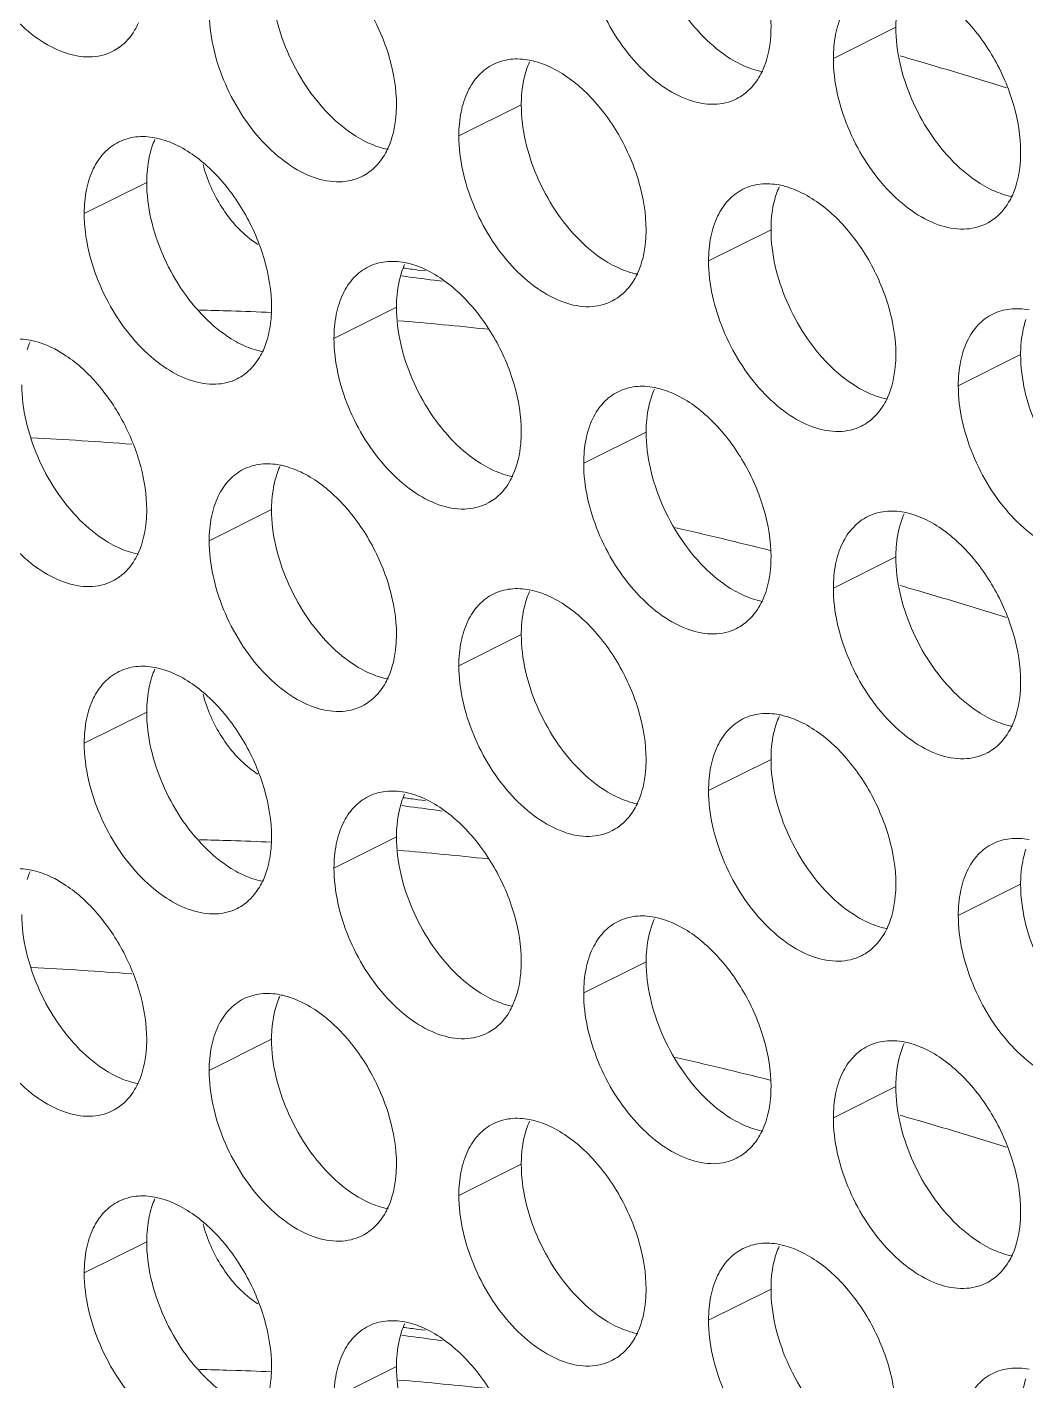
# Model space of a CAD drawing. Header units: millimetres. Extents: x 0 to 2524, y 0 to 1785.
# Drawn here: x 1854.42 to 1863.47, y 838.28 to 850.55 of the extents above; entities that cross this region are included whole.
import ezdxf

# ---------------------------------------------------------------- set-up
doc = ezdxf.new("R2010")
doc.units = ezdxf.units.MM
doc.header["$LTSCALE"] = 0.1
doc.layers.add('标注', color=251, linetype='Continuous', lineweight=9)

msp = doc.modelspace()

# ---------------------------------------------------------------- linework, layer by layer
at = {"layer": '标注'}
for p, q in [((1862.288, 850.547), (1861.722, 850.264)), ((1858.894, 849.844), (1858.328, 849.561)), ((1855.5, 849.141), (1854.934, 848.858)), ((1861.157, 848.712), (1860.591, 848.429)), ((1857.961, 848.346), (1858.025, 848.338)), ((1858.106, 848.254), (1858.178, 848.244)), ((1857.763, 848.009), (1857.197, 847.727)), ((1863.419, 847.581), (1862.854, 847.298)), ((1860.025, 846.878), (1859.46, 846.595)), ((1856.631, 846.175), (1856.066, 845.892)), ((1862.288, 845.747), (1861.722, 845.464)), ((1858.894, 845.044), (1858.328, 844.761)), ((1855.5, 844.341), (1854.934, 844.058)), ((1861.157, 843.912), (1860.591, 843.629)), ((1857.961, 843.546), (1858.025, 843.538)), ((1858.106, 843.454), (1858.178, 843.444)), ((1857.763, 843.209), (1857.197, 842.927)), ((1863.419, 842.781), (1862.854, 842.498)), ((1860.025, 842.078), (1859.46, 841.795)), ((1856.631, 841.375), (1856.066, 841.092)), ((1862.288, 840.947), (1861.722, 840.664)), ((1858.894, 840.244), (1858.328, 839.961)), ((1855.5, 839.541), (1854.934, 839.258)), ((1861.157, 839.112), (1860.591, 838.829)), ((1857.961, 838.746), (1858.025, 838.738)), ((1858.106, 838.654), (1858.178, 838.644)), ((1857.763, 838.409), (1857.197, 838.127))]:
    msp.add_line(p, q, dxfattribs=at)
for centre, radius, start, end in [((1854.986, 850.732), 0.453, 296.5256, 305.9034), ((1859.639, 849.933), 0.734, 155.8796, 161.7803), ((1851.393, 812.17), 39.654, 73.727, 73.9941), ((1851.179, 811.444), 40.411, 72.5573, 73.7232), ((1860.642, 850.303), 0.453, 296.5256, 305.9034), ((1856.244, 849.23), 0.734, 155.8796, 161.7803), ((1857.248, 849.6), 0.453, 296.5256, 305.9034), ((1861.901, 848.801), 0.734, 155.8796, 161.7803), ((1862.905, 849.172), 0.453, 296.5256, 305.9034), ((1856.953, 849.288), 0.838, 233.0821, 237.7828), ((1858.507, 848.098), 0.734, 155.8796, 161.7803), ((1853.574, 814.863), 33.697, 82.271, 82.7772), ((1853.406, 814.787), 33.867, 82.2713, 82.504), ((1859.511, 848.469), 0.453, 296.5256, 305.9034), ((1855.293, 818.132), 29.859, 88.1388, 88.6874), ((1855.283, 817.835), 30.157, 87.4456, 88.1385), ((1855.176, 816.206), 31.788, 83.8344, 85.3002), ((1855.113, 847.395), 0.734, 155.8796, 161.7803), ((1856.117, 847.766), 0.453, 296.5256, 305.9034), ((1860.77, 846.967), 0.734, 155.8796, 161.7803), ((1861.774, 847.338), 0.453, 296.5256, 305.9034), ((1852.982, 815.94), 30.92, 85.5782, 87.2676), ((1857.376, 846.264), 0.734, 155.8796, 161.7803), ((1858.38, 846.635), 0.453, 296.5256, 305.9034), ((1863.033, 845.836), 0.734, 155.8796, 161.7803), ((1851.95, 809.456), 37.495, 75.7992, 77.1627), ((1854.986, 845.932), 0.453, 296.5256, 305.9034), ((1851.393, 807.37), 39.654, 73.727, 73.9941), ((1859.639, 845.133), 0.734, 155.8796, 161.7803), ((1851.179, 806.644), 40.411, 72.5573, 73.7232), ((1860.642, 845.503), 0.453, 296.5256, 305.9034), ((1856.244, 844.43), 0.734, 155.8796, 161.7803), ((1857.248, 844.8), 0.453, 296.5256, 305.9034), ((1861.901, 844.001), 0.734, 155.8796, 161.7803), ((1862.905, 844.372), 0.453, 296.5256, 305.9034), ((1856.953, 844.488), 0.838, 233.0821, 237.7828), ((1858.507, 843.298), 0.734, 155.8796, 161.7803), ((1853.574, 810.063), 33.697, 82.271, 82.7772), ((1853.406, 809.987), 33.867, 82.2713, 82.504), ((1859.511, 843.669), 0.453, 296.5256, 305.9034), ((1855.293, 813.332), 29.859, 88.1388, 88.6874), ((1855.283, 813.035), 30.157, 87.4456, 88.1385), ((1855.176, 811.406), 31.788, 83.8344, 85.3002), ((1855.113, 842.595), 0.734, 155.8796, 161.7803), ((1856.117, 842.966), 0.453, 296.5256, 305.9034), ((1860.77, 842.167), 0.734, 155.8796, 161.7803), ((1861.774, 842.538), 0.453, 296.5256, 305.9034), ((1852.982, 811.14), 30.92, 85.5782, 87.2676), ((1857.376, 841.464), 0.734, 155.8796, 161.7803), ((1858.38, 841.835), 0.453, 296.5256, 305.9034), ((1863.033, 841.036), 0.734, 155.8796, 161.7803), ((1851.95, 804.656), 37.495, 75.7992, 77.1627), ((1854.986, 841.132), 0.453, 296.5256, 305.9034), ((1851.393, 802.57), 39.654, 73.727, 73.9941), ((1859.639, 840.333), 0.734, 155.8796, 161.7803), ((1851.179, 801.844), 40.411, 72.5573, 73.7232), ((1860.642, 840.703), 0.453, 296.5256, 305.9034), ((1856.244, 839.63), 0.734, 155.8796, 161.7803), ((1857.248, 840), 0.453, 296.5256, 305.9034), ((1861.901, 839.201), 0.734, 155.8796, 161.7803), ((1862.905, 839.572), 0.453, 296.5256, 305.9034), ((1856.953, 839.688), 0.838, 233.0821, 237.7828), ((1858.507, 838.498), 0.734, 155.8796, 161.7803), ((1853.574, 805.263), 33.697, 82.271, 82.7772), ((1853.406, 805.187), 33.867, 82.2713, 82.504), ((1859.511, 838.869), 0.453, 296.5256, 305.9034), ((1855.293, 808.532), 29.859, 88.1388, 88.6874), ((1855.283, 808.235), 30.157, 87.4456, 88.1385), ((1855.176, 806.606), 31.788, 83.8344, 85.3002)]:
    msp.add_arc(centre, radius, start, end, dxfattribs=at)
for points, knots in [([(1860.308, 852.01), (1860.429, 851.95), (1860.659, 851.769), (1860.926, 851.411), (1861.107, 850.993), (1861.157, 850.692), (1861.157, 850.547)], [0, 0, 0, 0, 0.229676, 0.488215, 0.753207, 1, 1, 1, 1]), ([(1855.188, 850.326), (1855.125, 850.295), (1854.975, 850.261), (1854.738, 850.309), (1854.499, 850.439), (1854.191, 850.717), (1853.905, 851.18), (1853.803, 851.612), (1853.803, 851.824)], [0, 0, 0, 0, 0.090718, 0.191742, 0.308104, 0.439279, 0.725532, 1, 1, 1, 1]), ([(1860.549, 850.456), (1860.388, 850.619), (1860.137, 851.006), (1860.025, 851.456), (1860.025, 851.678)], [0, 0, 0, 0, 0.508684, 1, 1, 1, 1]), ([(1860.845, 849.898), (1860.782, 849.866), (1860.632, 849.832), (1860.395, 849.88), (1860.156, 850.011), (1859.848, 850.288), (1859.562, 850.751), (1859.46, 851.184), (1859.46, 851.395)], [0, 0, 0, 0, 0.090718, 0.191742, 0.308104, 0.439279, 0.725532, 1, 1, 1, 1]), ([(1856.914, 851.307), (1857.035, 851.247), (1857.265, 851.067), (1857.531, 850.708), (1857.713, 850.29), (1857.763, 849.989), (1857.763, 849.844)], [0, 0, 0, 0, 0.229676, 0.488215, 0.753207, 1, 1, 1, 1]), ([(1857.155, 849.753), (1856.994, 849.916), (1856.743, 850.303), (1856.631, 850.754), (1856.631, 850.975)], [0, 0, 0, 0, 0.508684, 1, 1, 1, 1]), ([(1861.722, 850.264), (1861.722, 850.337), (1861.734, 850.476), (1861.793, 850.666), (1861.893, 850.818), (1861.985, 850.888), (1862.034, 850.913)], [0, 0, 0, 0, 0.289235, 0.54966, 0.782932, 1, 1, 1, 1]), ([(1862.288, 850.547), (1862.288, 850.575), (1862.292, 850.683), (1862.311, 850.79), (1862.335, 850.865)], [0, 0, 0, 0, 0.264225, 1, 1, 1, 1]), ([(1862.571, 850.879), (1862.692, 850.818), (1862.922, 850.638), (1863.188, 850.28), (1863.369, 849.861), (1863.419, 849.56), (1863.419, 849.415)], [0, 0, 0, 0, 0.229676, 0.488215, 0.753207, 1, 1, 1, 1]), ([(1857.451, 849.195), (1857.388, 849.163), (1857.238, 849.13), (1857, 849.177), (1856.762, 849.308), (1856.454, 849.585), (1856.168, 850.048), (1856.066, 850.481), (1856.066, 850.692)], [0, 0, 0, 0, 0.090718, 0.191742, 0.308104, 0.439279, 0.725532, 1, 1, 1, 1]), ([(1855.425, 850.586), (1855.415, 850.563), (1855.372, 850.479), (1855.308, 850.405), (1855.251, 850.364)], [0, 0, 0, 0, 0.265525, 1, 1, 1, 1]), ([(1861.157, 850.547), (1861.157, 850.511), (1861.151, 850.379), (1861.122, 850.246), (1861.082, 850.158)], [0, 0, 0, 0, 0.268874, 1, 1, 1, 1]), ([(1862.812, 849.325), (1862.65, 849.487), (1862.399, 849.875), (1862.288, 850.325), (1862.288, 850.547)], [0, 0, 0, 0, 0.508684, 1, 1, 1, 1]), ([(1860.874, 850.215), (1860.845, 850.229), (1860.728, 850.295), (1860.622, 850.383), (1860.549, 850.456)], [0, 0, 0, 0, 0.235002, 1, 1, 1, 1]), ([(1858.64, 850.21), (1858.689, 850.234), (1858.799, 850.266), (1858.912, 850.259), (1858.969, 850.248)], [0, 0, 0, 0, 0.482538, 1, 1, 1, 1]), ([(1858.969, 850.248), (1858.986, 850.245), (1859.058, 850.228), (1859.127, 850.201), (1859.177, 850.176)], [0, 0, 0, 0, 0.238696, 1, 1, 1, 1]), ([(1863.108, 848.766), (1863.045, 848.735), (1862.895, 848.701), (1862.657, 848.749), (1862.419, 848.879), (1862.111, 849.157), (1861.825, 849.62), (1861.722, 850.052), (1861.722, 850.264)], [0, 0, 0, 0, 0.090718, 0.191742, 0.308104, 0.439279, 0.725532, 1, 1, 1, 1]), ([(1858.328, 849.561), (1858.328, 849.634), (1858.34, 849.773), (1858.399, 849.963), (1858.499, 850.115), (1858.591, 850.185), (1858.64, 850.21)], [0, 0, 0, 0, 0.289235, 0.54966, 0.782932, 1, 1, 1, 1]), ([(1858.894, 849.844), (1858.894, 849.872), (1858.898, 849.98), (1858.917, 850.087), (1858.941, 850.162)], [0, 0, 0, 0, 0.264225, 1, 1, 1, 1]), ([(1859.177, 850.176), (1859.298, 850.115), (1859.528, 849.935), (1859.794, 849.577), (1859.975, 849.158), (1860.025, 848.857), (1860.025, 848.712)], [0, 0, 0, 0, 0.229676, 0.488215, 0.753207, 1, 1, 1, 1]), ([(1861.082, 850.142), (1861.064, 850.146), (1860.993, 850.162), (1860.924, 850.19), (1860.874, 850.215)], [0, 0, 0, 0, 0.238696, 1, 1, 1, 1]), ([(1861.082, 850.158), (1861.072, 850.135), (1861.029, 850.051), (1860.964, 849.977), (1860.908, 849.936)], [0, 0, 0, 0, 0.265525, 1, 1, 1, 1]), ([(1857.48, 849.512), (1857.451, 849.526), (1857.333, 849.592), (1857.228, 849.68), (1857.155, 849.753)], [0, 0, 0, 0, 0.235002, 1, 1, 1, 1]), ([(1857.763, 849.844), (1857.763, 849.808), (1857.757, 849.676), (1857.728, 849.543), (1857.688, 849.455)], [0, 0, 0, 0, 0.268874, 1, 1, 1, 1]), ([(1859.418, 848.622), (1859.256, 848.784), (1859.005, 849.172), (1858.894, 849.622), (1858.894, 849.844)], [0, 0, 0, 0, 0.508684, 1, 1, 1, 1]), ([(1854.934, 848.858), (1854.934, 848.931), (1854.946, 849.07), (1855.005, 849.26), (1855.105, 849.412), (1855.197, 849.482), (1855.246, 849.507)], [0, 0, 0, 0, 0.289235, 0.54966, 0.782932, 1, 1, 1, 1]), ([(1855.246, 849.507), (1855.294, 849.531), (1855.405, 849.563), (1855.518, 849.556), (1855.575, 849.545)], [0, 0, 0, 0, 0.482538, 1, 1, 1, 1]), ([(1855.575, 849.545), (1855.592, 849.542), (1855.664, 849.525), (1855.733, 849.498), (1855.783, 849.473)], [0, 0, 0, 0, 0.238696, 1, 1, 1, 1]), ([(1857.687, 849.439), (1857.67, 849.443), (1857.599, 849.459), (1857.53, 849.487), (1857.48, 849.512)], [0, 0, 0, 0, 0.238696, 1, 1, 1, 1]), ([(1859.713, 848.063), (1859.651, 848.032), (1859.501, 847.998), (1859.263, 848.046), (1859.025, 848.177), (1858.717, 848.454), (1858.431, 848.917), (1858.328, 849.349), (1858.328, 849.561)], [0, 0, 0, 0, 0.090718, 0.191742, 0.308104, 0.439279, 0.725532, 1, 1, 1, 1]), ([(1855.5, 849.141), (1855.5, 849.169), (1855.504, 849.277), (1855.522, 849.384), (1855.547, 849.459)], [0, 0, 0, 0, 0.264225, 1, 1, 1, 1]), ([(1855.783, 849.473), (1855.903, 849.413), (1856.134, 849.232), (1856.4, 848.874), (1856.581, 848.455), (1856.631, 848.154), (1856.631, 848.009)], [0, 0, 0, 0, 0.229676, 0.488215, 0.753207, 1, 1, 1, 1]), ([(1857.688, 849.455), (1857.678, 849.432), (1857.634, 849.348), (1857.57, 849.274), (1857.514, 849.233)], [0, 0, 0, 0, 0.265525, 1, 1, 1, 1]), ([(1863.419, 849.415), (1863.419, 849.38), (1863.414, 849.247), (1863.385, 849.115), (1863.345, 849.026)], [0, 0, 0, 0, 0.268874, 1, 1, 1, 1]), ([(1856.01, 849.303), (1856.045, 849.167), (1856.159, 848.911), (1856.343, 848.698), (1856.45, 848.618)], [0, 0, 0, 0, 0.513788, 1, 1, 1, 1]), ([(1863.137, 849.083), (1863.108, 849.097), (1862.99, 849.164), (1862.885, 849.251), (1862.812, 849.325)], [0, 0, 0, 0, 0.235002, 1, 1, 1, 1]), ([(1856.024, 847.919), (1855.862, 848.081), (1855.611, 848.469), (1855.5, 848.919), (1855.5, 849.141)], [0, 0, 0, 0, 0.508684, 1, 1, 1, 1]), ([(1860.903, 849.078), (1860.951, 849.103), (1861.061, 849.134), (1861.175, 849.128), (1861.232, 849.117)], [0, 0, 0, 0, 0.482538, 1, 1, 1, 1]), ([(1860.591, 848.429), (1860.591, 848.502), (1860.603, 848.641), (1860.662, 848.831), (1860.761, 848.984), (1860.854, 849.054), (1860.903, 849.078)], [0, 0, 0, 0, 0.289235, 0.54966, 0.782932, 1, 1, 1, 1]), ([(1861.157, 848.712), (1861.157, 848.741), (1861.16, 848.848), (1861.179, 848.956), (1861.204, 849.031)], [0, 0, 0, 0, 0.264225, 1, 1, 1, 1]), ([(1861.232, 849.117), (1861.249, 849.113), (1861.321, 849.097), (1861.39, 849.069), (1861.44, 849.044)], [0, 0, 0, 0, 0.238696, 1, 1, 1, 1]), ([(1861.44, 849.044), (1861.56, 848.984), (1861.791, 848.804), (1862.057, 848.446), (1862.238, 848.027), (1862.288, 847.726), (1862.288, 847.581)], [0, 0, 0, 0, 0.229676, 0.488215, 0.753207, 1, 1, 1, 1]), ([(1863.344, 849.011), (1863.327, 849.014), (1863.256, 849.031), (1863.187, 849.058), (1863.137, 849.083)], [0, 0, 0, 0, 0.238696, 1, 1, 1, 1]), ([(1863.345, 849.026), (1863.335, 849.004), (1863.291, 848.92), (1863.227, 848.845), (1863.171, 848.805)], [0, 0, 0, 0, 0.265525, 1, 1, 1, 1]), ([(1855.458, 847.636), (1855.296, 847.799), (1855.045, 848.186), (1854.934, 848.636), (1854.934, 848.858)], [0, 0, 0, 0, 0.508684, 1, 1, 1, 1]), ([(1860.025, 848.712), (1860.025, 848.677), (1860.02, 848.544), (1859.99, 848.412), (1859.951, 848.323)], [0, 0, 0, 0, 0.268874, 1, 1, 1, 1]), ([(1861.681, 847.49), (1861.519, 847.653), (1861.268, 848.04), (1861.157, 848.491), (1861.157, 848.712)], [0, 0, 0, 0, 0.508684, 1, 1, 1, 1]), ([(1859.743, 848.38), (1859.714, 848.394), (1859.596, 848.461), (1859.491, 848.548), (1859.418, 848.622)], [0, 0, 0, 0, 0.235002, 1, 1, 1, 1]), ([(1857.509, 848.376), (1857.557, 848.4), (1857.667, 848.431), (1857.781, 848.425), (1857.838, 848.414)], [0, 0, 0, 0, 0.482538, 1, 1, 1, 1]), ([(1857.838, 848.414), (1857.855, 848.41), (1857.927, 848.394), (1857.995, 848.367), (1858.045, 848.342)], [0, 0, 0, 0, 0.238696, 1, 1, 1, 1]), ([(1861.976, 846.932), (1861.914, 846.901), (1861.764, 846.867), (1861.526, 846.915), (1861.287, 847.045), (1860.98, 847.323), (1860.694, 847.785), (1860.591, 848.218), (1860.591, 848.429)], [0, 0, 0, 0, 0.090718, 0.191742, 0.308104, 0.439279, 0.725532, 1, 1, 1, 1]), ([(1857.197, 847.727), (1857.197, 847.799), (1857.209, 847.938), (1857.268, 848.128), (1857.367, 848.281), (1857.46, 848.351), (1857.509, 848.376)], [0, 0, 0, 0, 0.289235, 0.54966, 0.782932, 1, 1, 1, 1]), ([(1857.763, 848.009), (1857.763, 848.038), (1857.766, 848.145), (1857.785, 848.253), (1857.81, 848.328)], [0, 0, 0, 0, 0.264225, 1, 1, 1, 1]), ([(1858.045, 848.342), (1858.166, 848.281), (1858.397, 848.101), (1858.663, 847.743), (1858.844, 847.324), (1858.894, 847.023), (1858.894, 846.878)], [0, 0, 0, 0, 0.229676, 0.488215, 0.753207, 1, 1, 1, 1]), ([(1859.95, 848.308), (1859.933, 848.311), (1859.861, 848.328), (1859.793, 848.355), (1859.743, 848.38)], [0, 0, 0, 0, 0.238696, 1, 1, 1, 1]), ([(1859.951, 848.323), (1859.94, 848.301), (1859.897, 848.217), (1859.833, 848.142), (1859.777, 848.102)], [0, 0, 0, 0, 0.265525, 1, 1, 1, 1]), ([(1856.348, 847.677), (1856.32, 847.691), (1856.202, 847.758), (1856.097, 847.845), (1856.024, 847.919)], [0, 0, 0, 0, 0.235002, 1, 1, 1, 1]), ([(1856.631, 848.009), (1856.631, 847.974), (1856.626, 847.842), (1856.596, 847.709), (1856.557, 847.621)], [0, 0, 0, 0, 0.268874, 1, 1, 1, 1]), ([(1858.286, 846.787), (1858.125, 846.95), (1857.874, 847.337), (1857.763, 847.788), (1857.763, 848.009)], [0, 0, 0, 0, 0.508684, 1, 1, 1, 1]), ([(1862.854, 847.298), (1862.854, 847.371), (1862.866, 847.51), (1862.925, 847.7), (1863.024, 847.852), (1863.117, 847.923), (1863.166, 847.947)], [0, 0, 0, 0, 0.289235, 0.54966, 0.782932, 1, 1, 1, 1]), ([(1863.166, 847.947), (1863.214, 847.971), (1863.324, 848.003), (1863.438, 847.996), (1863.495, 847.985)], [0, 0, 0, 0, 0.482538, 1, 1, 1, 1]), ([(1863.419, 847.581), (1863.419, 847.609), (1863.423, 847.717), (1863.442, 847.824), (1863.467, 847.899)], [0, 0, 0, 0, 0.264225, 1, 1, 1, 1]), ([(1854.115, 847.673), (1854.163, 847.697), (1854.273, 847.728), (1854.387, 847.722), (1854.444, 847.711)], [0, 0, 0, 0, 0.482538, 1, 1, 1, 1]), ([(1854.444, 847.711), (1854.461, 847.707), (1854.532, 847.691), (1854.601, 847.664), (1854.651, 847.639)], [0, 0, 0, 0, 0.238696, 1, 1, 1, 1]), ([(1856.556, 847.605), (1856.539, 847.608), (1856.467, 847.625), (1856.398, 847.652), (1856.348, 847.677)], [0, 0, 0, 0, 0.238696, 1, 1, 1, 1]), ([(1858.582, 846.229), (1858.52, 846.198), (1858.37, 846.164), (1858.132, 846.212), (1857.893, 846.342), (1857.586, 846.62), (1857.3, 847.082), (1857.197, 847.515), (1857.197, 847.727)], [0, 0, 0, 0, 0.090718, 0.191742, 0.308104, 0.439279, 0.725532, 1, 1, 1, 1]), ([(1854.768, 847.57), (1854.875, 847.499), (1855.075, 847.312), (1855.305, 846.968), (1855.458, 846.58), (1855.5, 846.307), (1855.5, 846.175)], [0, 0, 0, 0, 0.237584, 0.49654, 0.757439, 1, 1, 1, 1]), ([(1856.319, 847.36), (1856.26, 847.331), (1856.118, 847.297), (1855.892, 847.336), (1855.664, 847.452), (1855.525, 847.568), (1855.458, 847.636)], [0, 0, 0, 0, 0.208571, 0.439041, 0.702839, 1, 1, 1, 1]), ([(1856.557, 847.621), (1856.546, 847.598), (1856.503, 847.514), (1856.439, 847.44), (1856.383, 847.399)], [0, 0, 0, 0, 0.265525, 1, 1, 1, 1]), ([(1862.288, 847.581), (1862.288, 847.545), (1862.282, 847.413), (1862.253, 847.28), (1862.214, 847.192)], [0, 0, 0, 0, 0.268874, 1, 1, 1, 1]), ([(1863.943, 846.359), (1863.782, 846.522), (1863.531, 846.909), (1863.419, 847.359), (1863.419, 847.581)], [0, 0, 0, 0, 0.508684, 1, 1, 1, 1]), ([(1862.005, 847.249), (1861.977, 847.263), (1861.859, 847.33), (1861.753, 847.417), (1861.681, 847.49)], [0, 0, 0, 0, 0.235002, 1, 1, 1, 1]), ([(1854.892, 846.084), (1854.731, 846.247), (1854.48, 846.634), (1854.369, 847.085), (1854.369, 847.306)], [0, 0, 0, 0, 0.508684, 1, 1, 1, 1]), ([(1859.772, 847.244), (1859.82, 847.268), (1859.93, 847.3), (1860.044, 847.293), (1860.101, 847.282)], [0, 0, 0, 0, 0.482538, 1, 1, 1, 1]), ([(1860.101, 847.282), (1860.118, 847.279), (1860.189, 847.262), (1860.258, 847.235), (1860.308, 847.21)], [0, 0, 0, 0, 0.238696, 1, 1, 1, 1]), ([(1864.239, 845.801), (1864.176, 845.769), (1864.026, 845.735), (1863.789, 845.783), (1863.55, 845.914), (1863.242, 846.191), (1862.956, 846.654), (1862.854, 847.086), (1862.854, 847.298)], [0, 0, 0, 0, 0.090718, 0.191742, 0.308104, 0.439279, 0.725532, 1, 1, 1, 1]), ([(1859.46, 846.595), (1859.46, 846.668), (1859.472, 846.807), (1859.531, 846.997), (1859.63, 847.149), (1859.723, 847.22), (1859.772, 847.244)], [0, 0, 0, 0, 0.289235, 0.54966, 0.782932, 1, 1, 1, 1]), ([(1860.025, 846.878), (1860.025, 846.906), (1860.029, 847.014), (1860.048, 847.121), (1860.073, 847.196)], [0, 0, 0, 0, 0.264225, 1, 1, 1, 1]), ([(1860.308, 847.21), (1860.429, 847.15), (1860.659, 846.969), (1860.926, 846.611), (1861.107, 846.193), (1861.157, 845.892), (1861.157, 845.747)], [0, 0, 0, 0, 0.229676, 0.488215, 0.753207, 1, 1, 1, 1]), ([(1862.213, 847.177), (1862.196, 847.18), (1862.124, 847.197), (1862.055, 847.224), (1862.005, 847.249)], [0, 0, 0, 0, 0.238696, 1, 1, 1, 1]), ([(1862.214, 847.192), (1862.203, 847.169), (1862.16, 847.085), (1862.096, 847.011), (1862.04, 846.97)], [0, 0, 0, 0, 0.265525, 1, 1, 1, 1]), ([(1855.188, 845.526), (1855.125, 845.495), (1854.975, 845.461), (1854.738, 845.509), (1854.499, 845.639), (1854.191, 845.917), (1853.905, 846.38), (1853.803, 846.812), (1853.803, 847.024)], [0, 0, 0, 0, 0.090718, 0.191742, 0.308104, 0.439279, 0.725532, 1, 1, 1, 1]), ([(1858.894, 846.878), (1858.894, 846.842), (1858.888, 846.71), (1858.859, 846.578), (1858.819, 846.489)], [0, 0, 0, 0, 0.268874, 1, 1, 1, 1]), ([(1860.549, 845.656), (1860.388, 845.819), (1860.137, 846.206), (1860.025, 846.656), (1860.025, 846.878)], [0, 0, 0, 0, 0.508684, 1, 1, 1, 1]), ([(1858.611, 846.546), (1858.583, 846.56), (1858.465, 846.627), (1858.359, 846.714), (1858.286, 846.787)], [0, 0, 0, 0, 0.235002, 1, 1, 1, 1]), ([(1856.377, 846.541), (1856.426, 846.565), (1856.536, 846.597), (1856.65, 846.59), (1856.706, 846.579)], [0, 0, 0, 0, 0.482538, 1, 1, 1, 1]), ([(1856.706, 846.579), (1856.724, 846.576), (1856.795, 846.559), (1856.864, 846.532), (1856.914, 846.507)], [0, 0, 0, 0, 0.238696, 1, 1, 1, 1]), ([(1858.819, 846.474), (1858.802, 846.477), (1858.73, 846.494), (1858.661, 846.521), (1858.611, 846.546)], [0, 0, 0, 0, 0.238696, 1, 1, 1, 1]), ([(1860.845, 845.098), (1860.782, 845.066), (1860.632, 845.032), (1860.395, 845.08), (1860.156, 845.211), (1859.848, 845.488), (1859.562, 845.951), (1859.46, 846.384), (1859.46, 846.595)], [0, 0, 0, 0, 0.090718, 0.191742, 0.308104, 0.439279, 0.725532, 1, 1, 1, 1]), ([(1856.066, 845.892), (1856.066, 845.965), (1856.078, 846.104), (1856.137, 846.294), (1856.236, 846.446), (1856.329, 846.517), (1856.377, 846.541)], [0, 0, 0, 0, 0.289235, 0.54966, 0.782932, 1, 1, 1, 1]), ([(1856.631, 846.175), (1856.631, 846.203), (1856.635, 846.311), (1856.654, 846.418), (1856.679, 846.493)], [0, 0, 0, 0, 0.264225, 1, 1, 1, 1]), ([(1856.914, 846.507), (1857.035, 846.447), (1857.265, 846.267), (1857.531, 845.908), (1857.713, 845.49), (1857.763, 845.189), (1857.763, 845.044)], [0, 0, 0, 0, 0.229676, 0.488215, 0.753207, 1, 1, 1, 1]), ([(1858.819, 846.489), (1858.809, 846.466), (1858.766, 846.382), (1858.702, 846.308), (1858.645, 846.267)], [0, 0, 0, 0, 0.265525, 1, 1, 1, 1]), ([(1855.5, 846.175), (1855.5, 846.139), (1855.494, 846.007), (1855.465, 845.875), (1855.425, 845.786)], [0, 0, 0, 0, 0.268874, 1, 1, 1, 1]), ([(1857.155, 844.953), (1856.994, 845.116), (1856.743, 845.503), (1856.631, 845.954), (1856.631, 846.175)], [0, 0, 0, 0, 0.508684, 1, 1, 1, 1]), ([(1855.217, 845.843), (1855.189, 845.857), (1855.071, 845.924), (1854.965, 846.011), (1854.892, 846.084)], [0, 0, 0, 0, 0.235002, 1, 1, 1, 1]), ([(1861.722, 845.464), (1861.722, 845.537), (1861.734, 845.676), (1861.793, 845.866), (1861.893, 846.018), (1861.985, 846.088), (1862.034, 846.113)], [0, 0, 0, 0, 0.289235, 0.54966, 0.782932, 1, 1, 1, 1]), ([(1862.034, 846.113), (1862.083, 846.137), (1862.193, 846.169), (1862.306, 846.162), (1862.363, 846.151)], [0, 0, 0, 0, 0.482538, 1, 1, 1, 1]), ([(1862.288, 845.747), (1862.288, 845.775), (1862.292, 845.883), (1862.311, 845.99), (1862.335, 846.065)], [0, 0, 0, 0, 0.264225, 1, 1, 1, 1]), ([(1862.363, 846.151), (1862.38, 846.148), (1862.452, 846.131), (1862.521, 846.104), (1862.571, 846.079)], [0, 0, 0, 0, 0.238696, 1, 1, 1, 1]), ([(1862.571, 846.079), (1862.692, 846.018), (1862.922, 845.838), (1863.188, 845.48), (1863.369, 845.061), (1863.419, 844.76), (1863.419, 844.615)], [0, 0, 0, 0, 0.229676, 0.488215, 0.753207, 1, 1, 1, 1]), ([(1855.425, 845.771), (1855.408, 845.774), (1855.336, 845.791), (1855.267, 845.818), (1855.217, 845.843)], [0, 0, 0, 0, 0.238696, 1, 1, 1, 1]), ([(1857.451, 844.395), (1857.388, 844.363), (1857.238, 844.33), (1857, 844.377), (1856.762, 844.508), (1856.454, 844.785), (1856.168, 845.248), (1856.066, 845.681), (1856.066, 845.892)], [0, 0, 0, 0, 0.090718, 0.191742, 0.308104, 0.439279, 0.725532, 1, 1, 1, 1]), ([(1855.425, 845.786), (1855.415, 845.763), (1855.372, 845.679), (1855.308, 845.605), (1855.251, 845.564)], [0, 0, 0, 0, 0.265525, 1, 1, 1, 1]), ([(1861.157, 845.747), (1861.157, 845.711), (1861.151, 845.579), (1861.122, 845.446), (1861.082, 845.358)], [0, 0, 0, 0, 0.268874, 1, 1, 1, 1]), ([(1862.812, 844.525), (1862.65, 844.687), (1862.399, 845.075), (1862.288, 845.525), (1862.288, 845.747)], [0, 0, 0, 0, 0.508684, 1, 1, 1, 1]), ([(1860.874, 845.415), (1860.845, 845.429), (1860.728, 845.495), (1860.622, 845.583), (1860.549, 845.656)], [0, 0, 0, 0, 0.235002, 1, 1, 1, 1]), ([(1858.64, 845.41), (1858.689, 845.434), (1858.799, 845.466), (1858.912, 845.459), (1858.969, 845.448)], [0, 0, 0, 0, 0.482538, 1, 1, 1, 1]), ([(1858.969, 845.448), (1858.986, 845.445), (1859.058, 845.428), (1859.127, 845.401), (1859.177, 845.376)], [0, 0, 0, 0, 0.238696, 1, 1, 1, 1]), ([(1863.108, 843.966), (1863.045, 843.935), (1862.895, 843.901), (1862.657, 843.949), (1862.419, 844.079), (1862.111, 844.357), (1861.825, 844.82), (1861.722, 845.252), (1861.722, 845.464)], [0, 0, 0, 0, 0.090718, 0.191742, 0.308104, 0.439279, 0.725532, 1, 1, 1, 1]), ([(1858.328, 844.761), (1858.328, 844.834), (1858.34, 844.973), (1858.399, 845.163), (1858.499, 845.315), (1858.591, 845.385), (1858.64, 845.41)], [0, 0, 0, 0, 0.289235, 0.54966, 0.782932, 1, 1, 1, 1]), ([(1858.894, 845.044), (1858.894, 845.072), (1858.898, 845.18), (1858.917, 845.287), (1858.941, 845.362)], [0, 0, 0, 0, 0.264225, 1, 1, 1, 1]), ([(1859.177, 845.376), (1859.298, 845.315), (1859.528, 845.135), (1859.794, 844.777), (1859.975, 844.358), (1860.025, 844.057), (1860.025, 843.912)], [0, 0, 0, 0, 0.229676, 0.488215, 0.753207, 1, 1, 1, 1]), ([(1861.082, 845.342), (1861.064, 845.346), (1860.993, 845.362), (1860.924, 845.39), (1860.874, 845.415)], [0, 0, 0, 0, 0.238696, 1, 1, 1, 1]), ([(1861.082, 845.358), (1861.072, 845.335), (1861.029, 845.251), (1860.964, 845.177), (1860.908, 845.136)], [0, 0, 0, 0, 0.265525, 1, 1, 1, 1]), ([(1857.48, 844.712), (1857.451, 844.726), (1857.333, 844.792), (1857.228, 844.88), (1857.155, 844.953)], [0, 0, 0, 0, 0.235002, 1, 1, 1, 1]), ([(1857.763, 845.044), (1857.763, 845.008), (1857.757, 844.876), (1857.728, 844.743), (1857.688, 844.655)], [0, 0, 0, 0, 0.268874, 1, 1, 1, 1]), ([(1859.418, 843.822), (1859.256, 843.984), (1859.005, 844.372), (1858.894, 844.822), (1858.894, 845.044)], [0, 0, 0, 0, 0.508684, 1, 1, 1, 1]), ([(1854.934, 844.058), (1854.934, 844.131), (1854.946, 844.27), (1855.005, 844.46), (1855.105, 844.612), (1855.197, 844.682), (1855.246, 844.707)], [0, 0, 0, 0, 0.289235, 0.54966, 0.782932, 1, 1, 1, 1]), ([(1855.246, 844.707), (1855.294, 844.731), (1855.405, 844.763), (1855.518, 844.756), (1855.575, 844.745)], [0, 0, 0, 0, 0.482538, 1, 1, 1, 1]), ([(1855.575, 844.745), (1855.592, 844.742), (1855.664, 844.725), (1855.733, 844.698), (1855.783, 844.673)], [0, 0, 0, 0, 0.238696, 1, 1, 1, 1]), ([(1857.687, 844.639), (1857.67, 844.643), (1857.599, 844.659), (1857.53, 844.687), (1857.48, 844.712)], [0, 0, 0, 0, 0.238696, 1, 1, 1, 1]), ([(1859.713, 843.263), (1859.651, 843.232), (1859.501, 843.198), (1859.263, 843.246), (1859.025, 843.377), (1858.717, 843.654), (1858.431, 844.117), (1858.328, 844.549), (1858.328, 844.761)], [0, 0, 0, 0, 0.090718, 0.191742, 0.308104, 0.439279, 0.725532, 1, 1, 1, 1]), ([(1855.5, 844.341), (1855.5, 844.369), (1855.504, 844.477), (1855.522, 844.584), (1855.547, 844.659)], [0, 0, 0, 0, 0.264225, 1, 1, 1, 1]), ([(1855.783, 844.673), (1855.903, 844.613), (1856.134, 844.432), (1856.4, 844.074), (1856.581, 843.655), (1856.631, 843.354), (1856.631, 843.209)], [0, 0, 0, 0, 0.229676, 0.488215, 0.753207, 1, 1, 1, 1]), ([(1857.688, 844.655), (1857.678, 844.632), (1857.634, 844.548), (1857.57, 844.474), (1857.514, 844.433)], [0, 0, 0, 0, 0.265525, 1, 1, 1, 1]), ([(1863.419, 844.615), (1863.419, 844.58), (1863.414, 844.447), (1863.385, 844.315), (1863.345, 844.226)], [0, 0, 0, 0, 0.268874, 1, 1, 1, 1]), ([(1856.01, 844.503), (1856.045, 844.367), (1856.159, 844.111), (1856.343, 843.898), (1856.45, 843.818)], [0, 0, 0, 0, 0.513788, 1, 1, 1, 1]), ([(1863.137, 844.283), (1863.108, 844.297), (1862.99, 844.364), (1862.885, 844.451), (1862.812, 844.525)], [0, 0, 0, 0, 0.235002, 1, 1, 1, 1]), ([(1856.024, 843.119), (1855.862, 843.281), (1855.611, 843.669), (1855.5, 844.119), (1855.5, 844.341)], [0, 0, 0, 0, 0.508684, 1, 1, 1, 1]), ([(1860.591, 843.629), (1860.591, 843.702), (1860.603, 843.841), (1860.662, 844.031), (1860.761, 844.184), (1860.854, 844.254), (1860.903, 844.278)], [0, 0, 0, 0, 0.289235, 0.54966, 0.782932, 1, 1, 1, 1]), ([(1860.903, 844.278), (1860.951, 844.303), (1861.061, 844.334), (1861.175, 844.328), (1861.232, 844.317)], [0, 0, 0, 0, 0.482538, 1, 1, 1, 1]), ([(1861.157, 843.912), (1861.157, 843.941), (1861.16, 844.048), (1861.179, 844.156), (1861.204, 844.231)], [0, 0, 0, 0, 0.264225, 1, 1, 1, 1]), ([(1861.232, 844.317), (1861.249, 844.313), (1861.321, 844.297), (1861.39, 844.269), (1861.44, 844.244)], [0, 0, 0, 0, 0.238696, 1, 1, 1, 1]), ([(1861.44, 844.244), (1861.56, 844.184), (1861.791, 844.004), (1862.057, 843.646), (1862.238, 843.227), (1862.288, 842.926), (1862.288, 842.781)], [0, 0, 0, 0, 0.229676, 0.488215, 0.753207, 1, 1, 1, 1]), ([(1863.344, 844.211), (1863.327, 844.214), (1863.256, 844.231), (1863.187, 844.258), (1863.137, 844.283)], [0, 0, 0, 0, 0.238696, 1, 1, 1, 1]), ([(1863.345, 844.226), (1863.335, 844.204), (1863.291, 844.12), (1863.227, 844.045), (1863.171, 844.005)], [0, 0, 0, 0, 0.265525, 1, 1, 1, 1]), ([(1855.458, 842.836), (1855.296, 842.999), (1855.045, 843.386), (1854.934, 843.836), (1854.934, 844.058)], [0, 0, 0, 0, 0.508684, 1, 1, 1, 1]), ([(1860.025, 843.912), (1860.025, 843.877), (1860.02, 843.744), (1859.99, 843.612), (1859.951, 843.523)], [0, 0, 0, 0, 0.268874, 1, 1, 1, 1]), ([(1861.681, 842.69), (1861.519, 842.853), (1861.268, 843.24), (1861.157, 843.691), (1861.157, 843.912)], [0, 0, 0, 0, 0.508684, 1, 1, 1, 1]), ([(1859.743, 843.58), (1859.714, 843.594), (1859.596, 843.661), (1859.491, 843.748), (1859.418, 843.822)], [0, 0, 0, 0, 0.235002, 1, 1, 1, 1]), ([(1857.509, 843.576), (1857.557, 843.6), (1857.667, 843.631), (1857.781, 843.625), (1857.838, 843.614)], [0, 0, 0, 0, 0.482538, 1, 1, 1, 1]), ([(1857.838, 843.614), (1857.855, 843.61), (1857.927, 843.594), (1857.995, 843.567), (1858.045, 843.542)], [0, 0, 0, 0, 0.238696, 1, 1, 1, 1]), ([(1861.976, 842.132), (1861.914, 842.101), (1861.764, 842.067), (1861.526, 842.115), (1861.287, 842.245), (1860.98, 842.523), (1860.694, 842.985), (1860.591, 843.418), (1860.591, 843.629)], [0, 0, 0, 0, 0.090718, 0.191742, 0.308104, 0.439279, 0.725532, 1, 1, 1, 1]), ([(1857.197, 842.927), (1857.197, 842.999), (1857.209, 843.138), (1857.268, 843.328), (1857.367, 843.481), (1857.46, 843.551), (1857.509, 843.576)], [0, 0, 0, 0, 0.289235, 0.54966, 0.782932, 1, 1, 1, 1]), ([(1857.763, 843.209), (1857.763, 843.238), (1857.766, 843.345), (1857.785, 843.453), (1857.81, 843.528)], [0, 0, 0, 0, 0.264225, 1, 1, 1, 1]), ([(1858.045, 843.542), (1858.166, 843.481), (1858.397, 843.301), (1858.663, 842.943), (1858.844, 842.524), (1858.894, 842.223), (1858.894, 842.078)], [0, 0, 0, 0, 0.229676, 0.488215, 0.753207, 1, 1, 1, 1]), ([(1859.95, 843.508), (1859.933, 843.511), (1859.861, 843.528), (1859.793, 843.555), (1859.743, 843.58)], [0, 0, 0, 0, 0.238696, 1, 1, 1, 1]), ([(1859.951, 843.523), (1859.94, 843.501), (1859.897, 843.417), (1859.833, 843.342), (1859.777, 843.302)], [0, 0, 0, 0, 0.265525, 1, 1, 1, 1]), ([(1856.348, 842.877), (1856.32, 842.891), (1856.202, 842.958), (1856.097, 843.045), (1856.024, 843.119)], [0, 0, 0, 0, 0.235002, 1, 1, 1, 1]), ([(1856.631, 843.209), (1856.631, 843.174), (1856.626, 843.042), (1856.596, 842.909), (1856.557, 842.821)], [0, 0, 0, 0, 0.268874, 1, 1, 1, 1]), ([(1858.286, 841.987), (1858.125, 842.15), (1857.874, 842.537), (1857.763, 842.988), (1857.763, 843.209)], [0, 0, 0, 0, 0.508684, 1, 1, 1, 1]), ([(1862.854, 842.498), (1862.854, 842.571), (1862.866, 842.71), (1862.925, 842.9), (1863.024, 843.052), (1863.117, 843.123), (1863.166, 843.147)], [0, 0, 0, 0, 0.289235, 0.54966, 0.782932, 1, 1, 1, 1]), ([(1863.166, 843.147), (1863.214, 843.171), (1863.324, 843.203), (1863.438, 843.196), (1863.495, 843.185)], [0, 0, 0, 0, 0.482538, 1, 1, 1, 1]), ([(1863.419, 842.781), (1863.419, 842.809), (1863.423, 842.917), (1863.442, 843.024), (1863.467, 843.099)], [0, 0, 0, 0, 0.264225, 1, 1, 1, 1]), ([(1854.115, 842.873), (1854.163, 842.897), (1854.273, 842.928), (1854.387, 842.922), (1854.444, 842.911)], [0, 0, 0, 0, 0.482538, 1, 1, 1, 1]), ([(1854.444, 842.911), (1854.461, 842.907), (1854.532, 842.891), (1854.601, 842.864), (1854.651, 842.839)], [0, 0, 0, 0, 0.238696, 1, 1, 1, 1]), ([(1856.556, 842.805), (1856.539, 842.808), (1856.467, 842.825), (1856.398, 842.852), (1856.348, 842.877)], [0, 0, 0, 0, 0.238696, 1, 1, 1, 1]), ([(1858.582, 841.429), (1858.52, 841.398), (1858.37, 841.364), (1858.132, 841.412), (1857.893, 841.542), (1857.586, 841.82), (1857.3, 842.282), (1857.197, 842.715), (1857.197, 842.927)], [0, 0, 0, 0, 0.090718, 0.191742, 0.308104, 0.439279, 0.725532, 1, 1, 1, 1]), ([(1854.768, 842.77), (1854.875, 842.699), (1855.075, 842.512), (1855.305, 842.168), (1855.458, 841.78), (1855.5, 841.507), (1855.5, 841.375)], [0, 0, 0, 0, 0.237584, 0.49654, 0.757439, 1, 1, 1, 1]), ([(1856.319, 842.56), (1856.26, 842.531), (1856.118, 842.497), (1855.892, 842.536), (1855.664, 842.652), (1855.525, 842.768), (1855.458, 842.836)], [0, 0, 0, 0, 0.208571, 0.439041, 0.702839, 1, 1, 1, 1]), ([(1856.557, 842.821), (1856.546, 842.798), (1856.503, 842.714), (1856.439, 842.64), (1856.383, 842.599)], [0, 0, 0, 0, 0.265525, 1, 1, 1, 1]), ([(1862.288, 842.781), (1862.288, 842.745), (1862.282, 842.613), (1862.253, 842.48), (1862.214, 842.392)], [0, 0, 0, 0, 0.268874, 1, 1, 1, 1]), ([(1863.943, 841.559), (1863.782, 841.722), (1863.531, 842.109), (1863.419, 842.559), (1863.419, 842.781)], [0, 0, 0, 0, 0.508684, 1, 1, 1, 1]), ([(1862.005, 842.449), (1861.977, 842.463), (1861.859, 842.53), (1861.753, 842.617), (1861.681, 842.69)], [0, 0, 0, 0, 0.235002, 1, 1, 1, 1]), ([(1854.892, 841.284), (1854.731, 841.447), (1854.48, 841.834), (1854.369, 842.285), (1854.369, 842.506)], [0, 0, 0, 0, 0.508684, 1, 1, 1, 1]), ([(1859.772, 842.444), (1859.82, 842.468), (1859.93, 842.5), (1860.044, 842.493), (1860.101, 842.482)], [0, 0, 0, 0, 0.482538, 1, 1, 1, 1]), ([(1864.239, 841.001), (1864.176, 840.969), (1864.026, 840.935), (1863.789, 840.983), (1863.55, 841.114), (1863.242, 841.391), (1862.956, 841.854), (1862.854, 842.286), (1862.854, 842.498)], [0, 0, 0, 0, 0.090718, 0.191742, 0.308104, 0.439279, 0.725532, 1, 1, 1, 1]), ([(1859.46, 841.795), (1859.46, 841.868), (1859.472, 842.007), (1859.531, 842.197), (1859.63, 842.349), (1859.723, 842.42), (1859.772, 842.444)], [0, 0, 0, 0, 0.289235, 0.54966, 0.782932, 1, 1, 1, 1]), ([(1860.025, 842.078), (1860.025, 842.106), (1860.029, 842.214), (1860.048, 842.321), (1860.073, 842.396)], [0, 0, 0, 0, 0.264225, 1, 1, 1, 1]), ([(1860.101, 842.482), (1860.118, 842.479), (1860.189, 842.462), (1860.258, 842.435), (1860.308, 842.41)], [0, 0, 0, 0, 0.238696, 1, 1, 1, 1]), ([(1860.308, 842.41), (1860.429, 842.35), (1860.659, 842.169), (1860.926, 841.811), (1861.107, 841.393), (1861.157, 841.092), (1861.157, 840.947)], [0, 0, 0, 0, 0.229676, 0.488215, 0.753207, 1, 1, 1, 1]), ([(1862.213, 842.377), (1862.196, 842.38), (1862.124, 842.397), (1862.055, 842.424), (1862.005, 842.449)], [0, 0, 0, 0, 0.238696, 1, 1, 1, 1]), ([(1862.214, 842.392), (1862.203, 842.369), (1862.16, 842.285), (1862.096, 842.211), (1862.04, 842.17)], [0, 0, 0, 0, 0.265525, 1, 1, 1, 1]), ([(1855.188, 840.726), (1855.125, 840.695), (1854.975, 840.661), (1854.738, 840.709), (1854.499, 840.839), (1854.191, 841.117), (1853.905, 841.58), (1853.803, 842.012), (1853.803, 842.224)], [0, 0, 0, 0, 0.090718, 0.191742, 0.308104, 0.439279, 0.725532, 1, 1, 1, 1]), ([(1858.894, 842.078), (1858.894, 842.042), (1858.888, 841.91), (1858.859, 841.778), (1858.819, 841.689)], [0, 0, 0, 0, 0.268874, 1, 1, 1, 1]), ([(1860.549, 840.856), (1860.388, 841.019), (1860.137, 841.406), (1860.025, 841.856), (1860.025, 842.078)], [0, 0, 0, 0, 0.508684, 1, 1, 1, 1]), ([(1858.611, 841.746), (1858.583, 841.76), (1858.465, 841.827), (1858.359, 841.914), (1858.286, 841.987)], [0, 0, 0, 0, 0.235002, 1, 1, 1, 1]), ([(1856.377, 841.741), (1856.426, 841.765), (1856.536, 841.797), (1856.65, 841.79), (1856.706, 841.779)], [0, 0, 0, 0, 0.482538, 1, 1, 1, 1]), ([(1856.706, 841.779), (1856.724, 841.776), (1856.795, 841.759), (1856.864, 841.732), (1856.914, 841.707)], [0, 0, 0, 0, 0.238696, 1, 1, 1, 1]), ([(1860.845, 840.298), (1860.782, 840.266), (1860.632, 840.232), (1860.395, 840.28), (1860.156, 840.411), (1859.848, 840.688), (1859.562, 841.151), (1859.46, 841.584), (1859.46, 841.795)], [0, 0, 0, 0, 0.090718, 0.191742, 0.308104, 0.439279, 0.725532, 1, 1, 1, 1]), ([(1856.066, 841.092), (1856.066, 841.165), (1856.078, 841.304), (1856.137, 841.494), (1856.236, 841.646), (1856.329, 841.717), (1856.377, 841.741)], [0, 0, 0, 0, 0.289235, 0.54966, 0.782932, 1, 1, 1, 1]), ([(1856.631, 841.375), (1856.631, 841.403), (1856.635, 841.511), (1856.654, 841.618), (1856.679, 841.693)], [0, 0, 0, 0, 0.264225, 1, 1, 1, 1]), ([(1856.914, 841.707), (1857.035, 841.647), (1857.265, 841.467), (1857.531, 841.108), (1857.713, 840.69), (1857.763, 840.389), (1857.763, 840.244)], [0, 0, 0, 0, 0.229676, 0.488215, 0.753207, 1, 1, 1, 1]), ([(1858.819, 841.674), (1858.802, 841.677), (1858.73, 841.694), (1858.661, 841.721), (1858.611, 841.746)], [0, 0, 0, 0, 0.238696, 1, 1, 1, 1]), ([(1858.819, 841.689), (1858.809, 841.666), (1858.766, 841.582), (1858.702, 841.508), (1858.645, 841.467)], [0, 0, 0, 0, 0.265525, 1, 1, 1, 1]), ([(1855.217, 841.043), (1855.189, 841.057), (1855.071, 841.124), (1854.965, 841.211), (1854.892, 841.284)], [0, 0, 0, 0, 0.235002, 1, 1, 1, 1]), ([(1855.5, 841.375), (1855.5, 841.339), (1855.494, 841.207), (1855.465, 841.075), (1855.425, 840.986)], [0, 0, 0, 0, 0.268874, 1, 1, 1, 1]), ([(1857.155, 840.153), (1856.994, 840.316), (1856.743, 840.703), (1856.631, 841.154), (1856.631, 841.375)], [0, 0, 0, 0, 0.508684, 1, 1, 1, 1]), ([(1861.722, 840.664), (1861.722, 840.737), (1861.734, 840.876), (1861.793, 841.066), (1861.893, 841.218), (1861.985, 841.288), (1862.034, 841.313)], [0, 0, 0, 0, 0.289235, 0.54966, 0.782932, 1, 1, 1, 1]), ([(1862.034, 841.313), (1862.083, 841.337), (1862.193, 841.369), (1862.306, 841.362), (1862.363, 841.351)], [0, 0, 0, 0, 0.482538, 1, 1, 1, 1]), ([(1862.363, 841.351), (1862.38, 841.348), (1862.452, 841.331), (1862.521, 841.304), (1862.571, 841.279)], [0, 0, 0, 0, 0.238696, 1, 1, 1, 1]), ([(1862.571, 841.279), (1862.692, 841.218), (1862.922, 841.038), (1863.188, 840.68), (1863.369, 840.261), (1863.419, 839.96), (1863.419, 839.815)], [0, 0, 0, 0, 0.229676, 0.488215, 0.753207, 1, 1, 1, 1]), ([(1862.288, 840.947), (1862.288, 840.975), (1862.292, 841.083), (1862.311, 841.19), (1862.335, 841.265)], [0, 0, 0, 0, 0.264225, 1, 1, 1, 1]), ([(1855.425, 840.971), (1855.408, 840.974), (1855.336, 840.991), (1855.267, 841.018), (1855.217, 841.043)], [0, 0, 0, 0, 0.238696, 1, 1, 1, 1]), ([(1857.451, 839.595), (1857.388, 839.563), (1857.238, 839.53), (1857, 839.577), (1856.762, 839.708), (1856.454, 839.985), (1856.168, 840.448), (1856.066, 840.881), (1856.066, 841.092)], [0, 0, 0, 0, 0.090718, 0.191742, 0.308104, 0.439279, 0.725532, 1, 1, 1, 1]), ([(1855.425, 840.986), (1855.415, 840.963), (1855.372, 840.879), (1855.308, 840.805), (1855.251, 840.764)], [0, 0, 0, 0, 0.265525, 1, 1, 1, 1]), ([(1861.157, 840.947), (1861.157, 840.911), (1861.151, 840.779), (1861.122, 840.646), (1861.082, 840.558)], [0, 0, 0, 0, 0.268874, 1, 1, 1, 1]), ([(1862.812, 839.725), (1862.65, 839.887), (1862.399, 840.275), (1862.288, 840.725), (1862.288, 840.947)], [0, 0, 0, 0, 0.508684, 1, 1, 1, 1]), ([(1860.874, 840.615), (1860.845, 840.629), (1860.728, 840.695), (1860.622, 840.783), (1860.549, 840.856)], [0, 0, 0, 0, 0.235002, 1, 1, 1, 1]), ([(1858.64, 840.61), (1858.689, 840.634), (1858.799, 840.666), (1858.912, 840.659), (1858.969, 840.648)], [0, 0, 0, 0, 0.482538, 1, 1, 1, 1]), ([(1863.108, 839.166), (1863.045, 839.135), (1862.895, 839.101), (1862.657, 839.149), (1862.419, 839.279), (1862.111, 839.557), (1861.825, 840.02), (1861.722, 840.452), (1861.722, 840.664)], [0, 0, 0, 0, 0.090718, 0.191742, 0.308104, 0.439279, 0.725532, 1, 1, 1, 1]), ([(1858.328, 839.961), (1858.328, 840.034), (1858.34, 840.173), (1858.399, 840.363), (1858.499, 840.515), (1858.591, 840.585), (1858.64, 840.61)], [0, 0, 0, 0, 0.289235, 0.54966, 0.782932, 1, 1, 1, 1]), ([(1858.894, 840.244), (1858.894, 840.272), (1858.898, 840.38), (1858.917, 840.487), (1858.941, 840.562)], [0, 0, 0, 0, 0.264225, 1, 1, 1, 1]), ([(1858.969, 840.648), (1858.986, 840.645), (1859.058, 840.628), (1859.127, 840.601), (1859.177, 840.576)], [0, 0, 0, 0, 0.238696, 1, 1, 1, 1]), ([(1859.177, 840.576), (1859.298, 840.515), (1859.528, 840.335), (1859.794, 839.977), (1859.975, 839.558), (1860.025, 839.257), (1860.025, 839.112)], [0, 0, 0, 0, 0.229676, 0.488215, 0.753207, 1, 1, 1, 1]), ([(1861.082, 840.542), (1861.064, 840.546), (1860.993, 840.562), (1860.924, 840.59), (1860.874, 840.615)], [0, 0, 0, 0, 0.238696, 1, 1, 1, 1]), ([(1861.082, 840.558), (1861.072, 840.535), (1861.029, 840.451), (1860.964, 840.377), (1860.908, 840.336)], [0, 0, 0, 0, 0.265525, 1, 1, 1, 1]), ([(1857.763, 840.244), (1857.763, 840.208), (1857.757, 840.076), (1857.728, 839.943), (1857.688, 839.855)], [0, 0, 0, 0, 0.268874, 1, 1, 1, 1]), ([(1859.418, 839.022), (1859.256, 839.184), (1859.005, 839.572), (1858.894, 840.022), (1858.894, 840.244)], [0, 0, 0, 0, 0.508684, 1, 1, 1, 1]), ([(1857.48, 839.912), (1857.451, 839.926), (1857.333, 839.992), (1857.228, 840.08), (1857.155, 840.153)], [0, 0, 0, 0, 0.235002, 1, 1, 1, 1]), ([(1855.246, 839.907), (1855.294, 839.931), (1855.405, 839.963), (1855.518, 839.956), (1855.575, 839.945)], [0, 0, 0, 0, 0.482538, 1, 1, 1, 1]), ([(1855.575, 839.945), (1855.592, 839.942), (1855.664, 839.925), (1855.733, 839.898), (1855.783, 839.873)], [0, 0, 0, 0, 0.238696, 1, 1, 1, 1]), ([(1859.713, 838.463), (1859.651, 838.432), (1859.501, 838.398), (1859.263, 838.446), (1859.025, 838.577), (1858.717, 838.854), (1858.431, 839.317), (1858.328, 839.749), (1858.328, 839.961)], [0, 0, 0, 0, 0.090718, 0.191742, 0.308104, 0.439279, 0.725532, 1, 1, 1, 1]), ([(1854.934, 839.258), (1854.934, 839.331), (1854.946, 839.47), (1855.005, 839.66), (1855.105, 839.812), (1855.197, 839.882), (1855.246, 839.907)], [0, 0, 0, 0, 0.289235, 0.54966, 0.782932, 1, 1, 1, 1]), ([(1855.5, 839.541), (1855.5, 839.569), (1855.504, 839.677), (1855.522, 839.784), (1855.547, 839.859)], [0, 0, 0, 0, 0.264225, 1, 1, 1, 1]), ([(1855.783, 839.873), (1855.903, 839.813), (1856.134, 839.632), (1856.4, 839.274), (1856.581, 838.855), (1856.631, 838.554), (1856.631, 838.409)], [0, 0, 0, 0, 0.229676, 0.488215, 0.753207, 1, 1, 1, 1]), ([(1857.687, 839.839), (1857.67, 839.843), (1857.599, 839.859), (1857.53, 839.887), (1857.48, 839.912)], [0, 0, 0, 0, 0.238696, 1, 1, 1, 1]), ([(1857.688, 839.855), (1857.678, 839.832), (1857.634, 839.748), (1857.57, 839.674), (1857.514, 839.633)], [0, 0, 0, 0, 0.265525, 1, 1, 1, 1]), ([(1863.419, 839.815), (1863.419, 839.78), (1863.414, 839.647), (1863.385, 839.515), (1863.345, 839.426)], [0, 0, 0, 0, 0.268874, 1, 1, 1, 1]), ([(1856.01, 839.703), (1856.045, 839.567), (1856.159, 839.311), (1856.343, 839.098), (1856.45, 839.018)], [0, 0, 0, 0, 0.513788, 1, 1, 1, 1]), ([(1863.137, 839.483), (1863.108, 839.497), (1862.99, 839.564), (1862.885, 839.651), (1862.812, 839.725)], [0, 0, 0, 0, 0.235002, 1, 1, 1, 1]), ([(1856.024, 838.319), (1855.862, 838.481), (1855.611, 838.869), (1855.5, 839.319), (1855.5, 839.541)], [0, 0, 0, 0, 0.508684, 1, 1, 1, 1]), ([(1860.591, 838.829), (1860.591, 838.902), (1860.603, 839.041), (1860.662, 839.231), (1860.761, 839.384), (1860.854, 839.454), (1860.903, 839.478)], [0, 0, 0, 0, 0.289235, 0.54966, 0.782932, 1, 1, 1, 1]), ([(1860.903, 839.478), (1860.951, 839.503), (1861.061, 839.534), (1861.175, 839.528), (1861.232, 839.517)], [0, 0, 0, 0, 0.482538, 1, 1, 1, 1]), ([(1861.157, 839.112), (1861.157, 839.141), (1861.16, 839.248), (1861.179, 839.356), (1861.204, 839.431)], [0, 0, 0, 0, 0.264225, 1, 1, 1, 1]), ([(1861.232, 839.517), (1861.249, 839.513), (1861.321, 839.497), (1861.39, 839.469), (1861.44, 839.444)], [0, 0, 0, 0, 0.238696, 1, 1, 1, 1]), ([(1861.44, 839.444), (1861.56, 839.384), (1861.791, 839.204), (1862.057, 838.846), (1862.238, 838.427), (1862.288, 838.126), (1862.288, 837.981)], [0, 0, 0, 0, 0.229676, 0.488215, 0.753207, 1, 1, 1, 1]), ([(1863.344, 839.411), (1863.327, 839.414), (1863.256, 839.431), (1863.187, 839.458), (1863.137, 839.483)], [0, 0, 0, 0, 0.238696, 1, 1, 1, 1]), ([(1863.345, 839.426), (1863.335, 839.404), (1863.291, 839.32), (1863.227, 839.245), (1863.171, 839.205)], [0, 0, 0, 0, 0.265525, 1, 1, 1, 1]), ([(1855.458, 838.036), (1855.296, 838.199), (1855.045, 838.586), (1854.934, 839.036), (1854.934, 839.258)], [0, 0, 0, 0, 0.508684, 1, 1, 1, 1]), ([(1860.025, 839.112), (1860.025, 839.077), (1860.02, 838.944), (1859.99, 838.812), (1859.951, 838.723)], [0, 0, 0, 0, 0.268874, 1, 1, 1, 1]), ([(1861.681, 837.89), (1861.519, 838.053), (1861.268, 838.44), (1861.157, 838.891), (1861.157, 839.112)], [0, 0, 0, 0, 0.508684, 1, 1, 1, 1]), ([(1859.743, 838.78), (1859.714, 838.794), (1859.596, 838.861), (1859.491, 838.948), (1859.418, 839.022)], [0, 0, 0, 0, 0.235002, 1, 1, 1, 1]), ([(1857.509, 838.776), (1857.557, 838.8), (1857.667, 838.831), (1857.781, 838.825), (1857.838, 838.814)], [0, 0, 0, 0, 0.482538, 1, 1, 1, 1]), ([(1857.838, 838.814), (1857.855, 838.81), (1857.927, 838.794), (1857.995, 838.767), (1858.045, 838.742)], [0, 0, 0, 0, 0.238696, 1, 1, 1, 1]), ([(1861.976, 837.332), (1861.914, 837.301), (1861.764, 837.267), (1861.526, 837.315), (1861.287, 837.445), (1860.98, 837.723), (1860.694, 838.185), (1860.591, 838.618), (1860.591, 838.829)], [0, 0, 0, 0, 0.090718, 0.191742, 0.308104, 0.439279, 0.725532, 1, 1, 1, 1]), ([(1857.197, 838.127), (1857.197, 838.199), (1857.209, 838.338), (1857.268, 838.528), (1857.367, 838.681), (1857.46, 838.751), (1857.509, 838.776)], [0, 0, 0, 0, 0.289235, 0.54966, 0.782932, 1, 1, 1, 1]), ([(1857.763, 838.409), (1857.763, 838.438), (1857.766, 838.545), (1857.785, 838.653), (1857.81, 838.728)], [0, 0, 0, 0, 0.264225, 1, 1, 1, 1]), ([(1858.045, 838.742), (1858.166, 838.681), (1858.397, 838.501), (1858.663, 838.143), (1858.844, 837.724), (1858.894, 837.423), (1858.894, 837.278)], [0, 0, 0, 0, 0.229676, 0.488215, 0.753207, 1, 1, 1, 1]), ([(1859.95, 838.708), (1859.933, 838.711), (1859.861, 838.728), (1859.793, 838.755), (1859.743, 838.78)], [0, 0, 0, 0, 0.238696, 1, 1, 1, 1]), ([(1859.951, 838.723), (1859.94, 838.701), (1859.897, 838.617), (1859.833, 838.542), (1859.777, 838.502)], [0, 0, 0, 0, 0.265525, 1, 1, 1, 1]), ([(1856.631, 838.409), (1856.631, 838.374), (1856.626, 838.242), (1856.596, 838.109), (1856.557, 838.021)], [0, 0, 0, 0, 0.268874, 1, 1, 1, 1]), ([(1858.286, 837.187), (1858.125, 837.35), (1857.874, 837.737), (1857.763, 838.188), (1857.763, 838.409)], [0, 0, 0, 0, 0.508684, 1, 1, 1, 1]), ([(1862.854, 837.698), (1862.854, 837.771), (1862.866, 837.91), (1862.925, 838.1), (1863.024, 838.252), (1863.117, 838.323), (1863.166, 838.347)], [0, 0, 0, 0, 0.289235, 0.54966, 0.782932, 1, 1, 1, 1]), ([(1863.166, 838.347), (1863.214, 838.371), (1863.324, 838.403), (1863.438, 838.396), (1863.495, 838.385)], [0, 0, 0, 0, 0.482538, 1, 1, 1, 1]), ([(1856.348, 838.077), (1856.32, 838.091), (1856.202, 838.158), (1856.097, 838.245), (1856.024, 838.319)], [0, 0, 0, 0, 0.235002, 1, 1, 1, 1]), ([(1863.419, 837.981), (1863.419, 838.009), (1863.423, 838.117), (1863.442, 838.224), (1863.467, 838.299)], [0, 0, 0, 0, 0.264225, 1, 1, 1, 1])]:
    msp.add_open_spline(points, degree=3, knots=knots, dxfattribs=at)
for points in [[(1854.651, 847.639), (1854.692, 847.618), (1854.731, 847.595), (1854.768, 847.57)], [(1854.651, 842.839), (1854.692, 842.818), (1854.731, 842.795), (1854.768, 842.77)]]:
    msp.add_open_spline(points, degree=3, dxfattribs=at)

doc.saveas('drawing.dxf')
